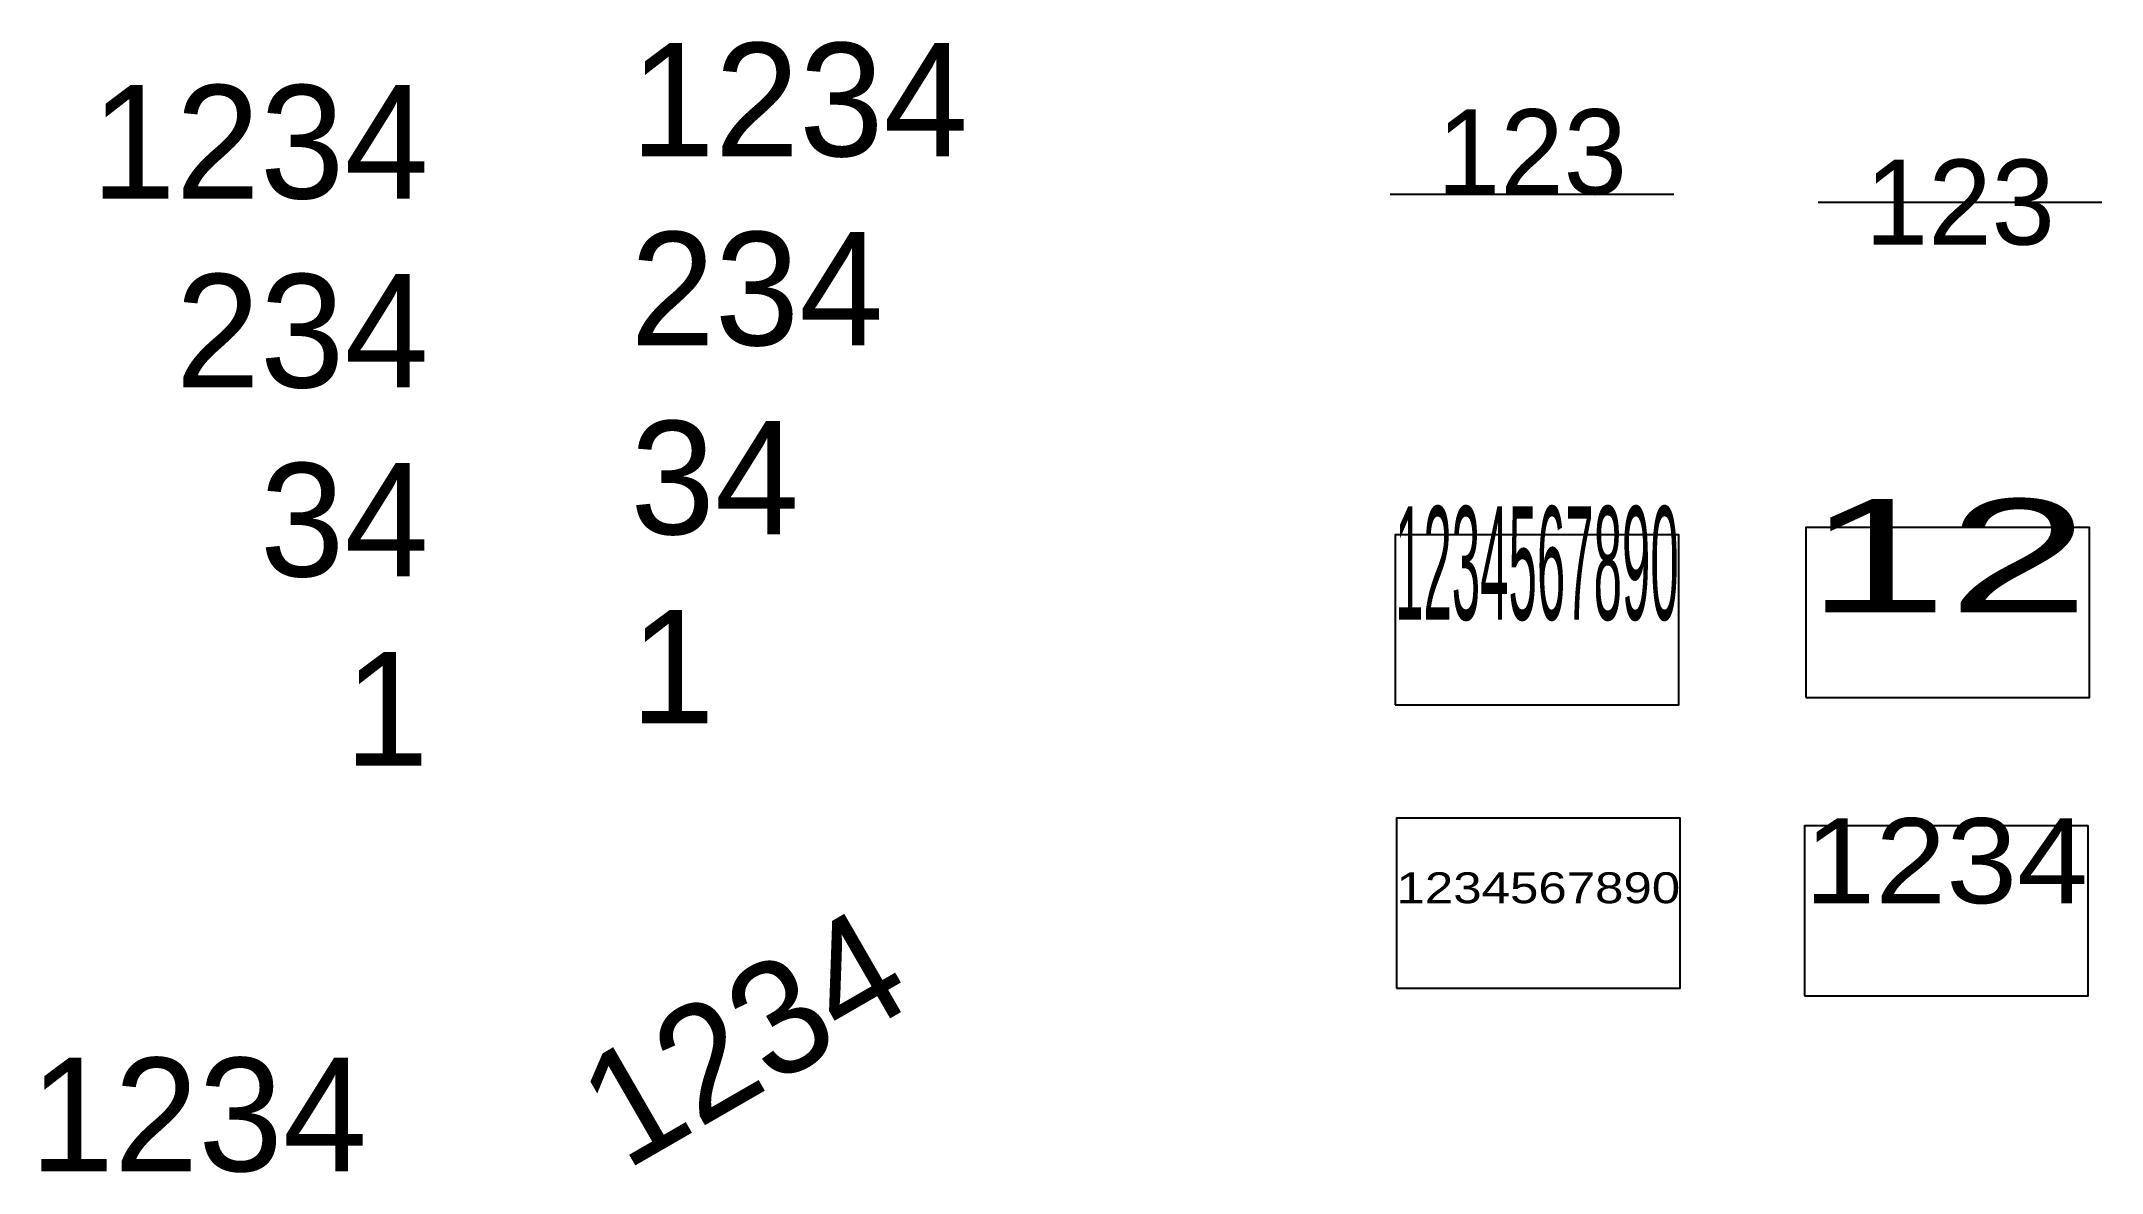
# Model space of a CAD drawing. Header units: millimetres. Extents: x 17 to 380, y 15 to 214.
import ezdxf
from ezdxf.enums import TextEntityAlignment as Align

# ---------------------------------------------------------------- set-up
doc = ezdxf.new("R2010")
doc.units = ezdxf.units.MM

msp = doc.modelspace()

# ---------------------------------------------------------------- linework, layer by layer
for p, q in [((254.84, 187.29), (304.84, 187.29)), ((330.28, 185.92), (380.28, 185.92))]:
    msp.add_line(p, q)
for points in [[(255.7, 97.26), (305.7, 97.26), (305.7, 127.26), (255.7, 127.26)], [(328.13, 98.54), (378.13, 98.54), (378.13, 128.54), (328.13, 128.54)], [(255.96, 47.26), (305.96, 47.26), (305.96, 77.26), (255.96, 77.26)], [(327.86, 45.92), (377.86, 45.92), (377.86, 75.92), (327.86, 75.92)]]:
    msp.add_lwpolyline(points, close=True)

# ---------------------------------------------------------------- texts
for s, p in [('1234', (120.91, 194)), ('234', (120.91, 160.66)), ('34', (120.91, 127.33)), ('1', (120.91, 94)), ('1234', (15, 15))]:
    msp.add_text(s, height=20).set_placement(p)
for s, p in [('1234', (85.35, 186.55)), ('234', (85.35, 153.22)), ('34', (85.35, 119.89)), ('1', (85.35, 86.55))]:
    msp.add_text(s, height=20).set_placement(p, align=Align.RIGHT)
msp.add_text('123', height=15).set_placement((279.84, 187.29), align=Align.CENTER)
msp.add_text('123', height=15).set_placement((355.28, 185.92), align=Align.MIDDLE)
for s, width, p, p2 in [('1234567890', 0.272727, (255.7, 112.26), (305.7, 112.26)), ('12', 1.875, (328.13, 113.54), (378.13, 113.54))]:
    msp.add_text(s, height=20, dxfattribs=dict(width=width)).set_placement(p, p2, align=Align.FIT)
for s, height, p, p2 in [('1234', 15, (327.86, 62.26), (377.86, 62.26)), ('1234567890', 5.455, (255.96, 62.26), (305.96, 62.26))]:
    msp.add_text(s, height=height).set_placement(p, p2, align=Align.ALIGNED)
msp.add_text('1234', height=20, rotation=30).set_placement((120, 15))

doc.saveas('drawing.dxf')
